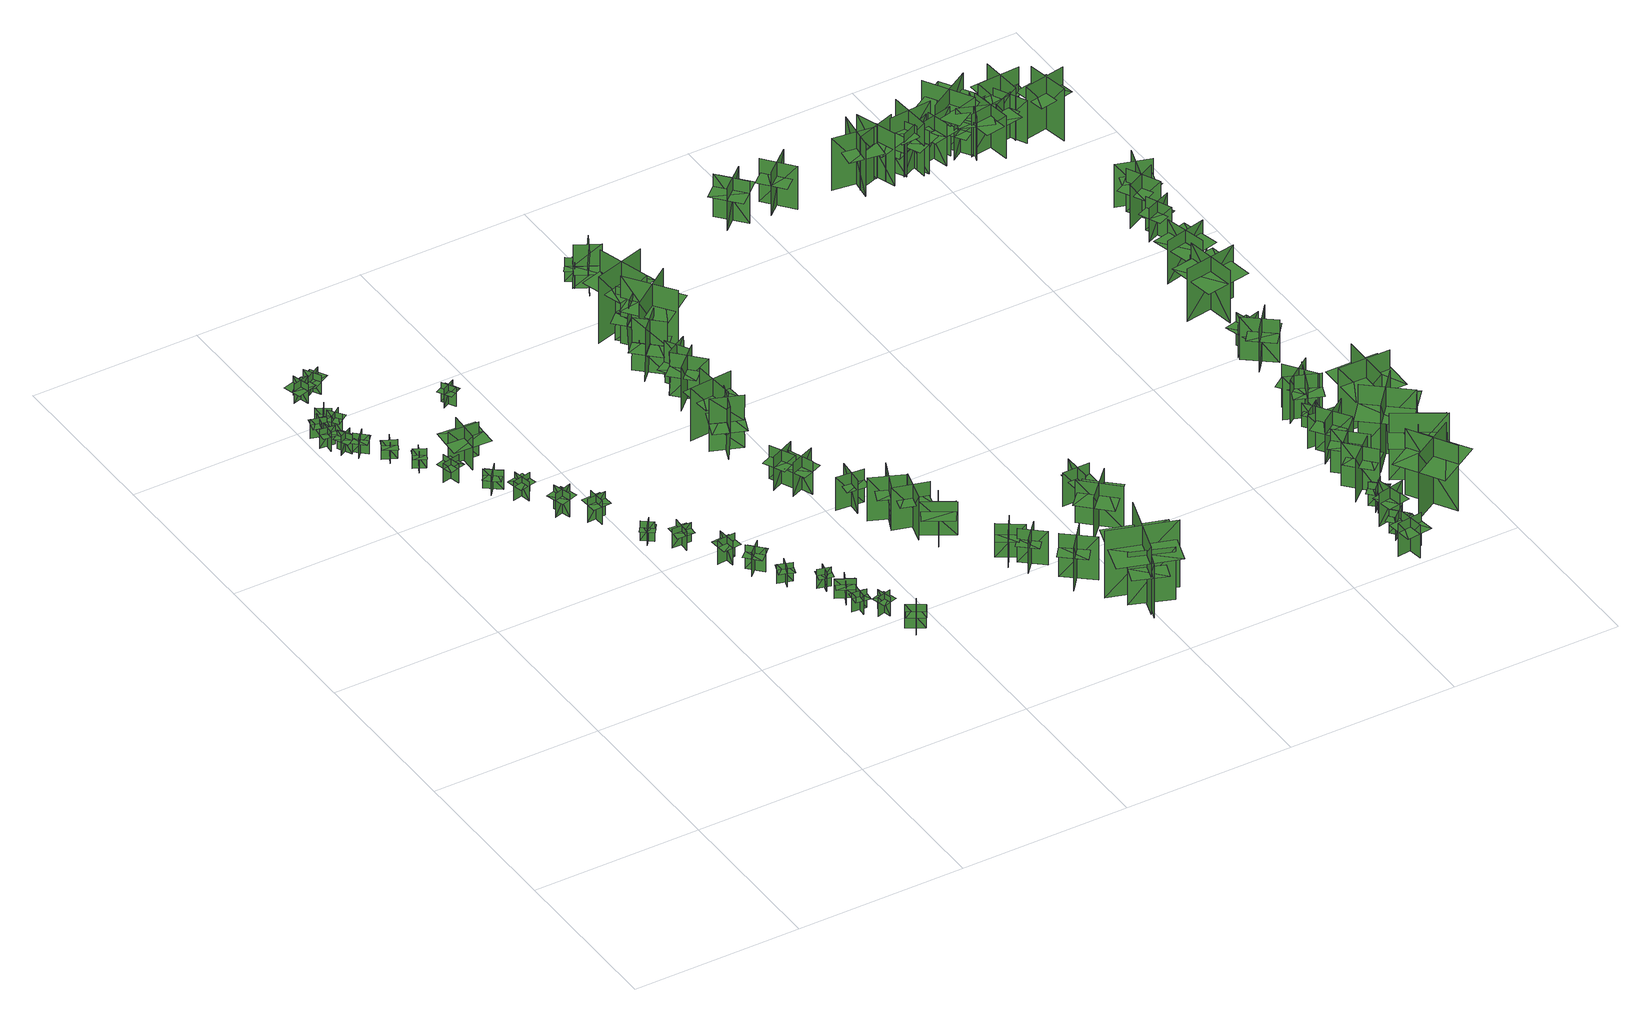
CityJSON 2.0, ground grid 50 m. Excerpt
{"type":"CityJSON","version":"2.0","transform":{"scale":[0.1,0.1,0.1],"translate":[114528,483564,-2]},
"CityObjects":{
"tree1":{"type":"SolitaryVegetationObject","geometry":[{"type":"MultiSurface","lod":"1","boundaries":[[[0,1,2]],[[0,2,3]],[[4,5,6]],[[4,6,7]],[[8,9,10]],[[8,10,11]],[[8,11,12]],[[8,12,13]]]}]},
"tree2":{"type":"SolitaryVegetationObject","geometry":[{"type":"MultiSurface","lod":"1","boundaries":[[[14,15,16]],[[14,16,17]],[[18,19,20]],[[18,20,21]],[[22,23,24]],[[22,24,25]],[[22,25,26]],[[22,26,27]]]}]},
"tree3":{"type":"SolitaryVegetationObject","geometry":[{"type":"MultiSurface","lod":"1","boundaries":[[[28,29,30]],[[28,30,31]],[[32,33,34]],[[32,34,35]],[[36,37,38]],[[36,38,39]],[[36,39,40]],[[36,40,41]]]}]},
"tree4":{"type":"SolitaryVegetationObject","geometry":[{"type":"MultiSurface","lod":"1","boundaries":[[[42,43,44]],[[42,44,45]],[[46,47,48]],[[46,48,49]],[[50,51,52]],[[50,52,53]],[[50,53,54]],[[50,54,55]]]}]},
"tree5":{"type":"SolitaryVegetationObject","geometry":[{"type":"MultiSurface","lod":"1","boundaries":[[[56,57,58]],[[56,58,59]],[[60,61,62]],[[60,62,63]],[[64,65,66]],[[64,66,67]],[[64,67,68]],[[64,68,69]]]}]},
"tree6":{"type":"SolitaryVegetationObject","geometry":[{"type":"MultiSurface","lod":"1","boundaries":[[[70,71,72]],[[70,72,73]],[[74,75,76]],[[74,76,77]],[[78,79,80]],[[78,80,81]],[[78,81,82]],[[78,82,83]]]}]},
"tree7":{"type":"SolitaryVegetationObject","geometry":[{"type":"MultiSurface","lod":"1","boundaries":[[[84,85,86]],[[84,86,87]],[[88,89,90]],[[88,90,91]],[[92,93,94]],[[92,94,95]],[[92,95,96]],[[92,96,97]]]}]},
"tree8":{"type":"SolitaryVegetationObject","geometry":[{"type":"MultiSurface","lod":"1","boundaries":[[[98,99,100]],[[98,100,101]],[[102,103,104]],[[102,104,105]],[[106,107,108]],[[106,108,109]],[[106,110,111]],[[106,111,107]]]}]},
"tree9":{"type":"SolitaryVegetationObject","geometry":[{"type":"MultiSurface","lod":"1","boundaries":[[[112,113,114]],[[112,114,115]],[[116,117,118]],[[116,118,119]],[[120,121,122]],[[120,122,123]],[[120,123,124]],[[120,124,125]]]}]},
"tree10":{"type":"SolitaryVegetationObject","geometry":[{"type":"MultiSurface","lod":"1","boundaries":[[[126,127,128]],[[126,128,129]],[[130,131,132]],[[130,132,133]],[[134,135,136]],[[134,136,137]],[[134,137,138]],[[134,138,139]]]}]},
"tree11":{"type":"SolitaryVegetationObject","geometry":[{"type":"MultiSurface","lod":"1","boundaries":[[[140,141,142]],[[140,142,143]],[[144,145,146]],[[144,146,147]],[[148,149,150]],[[148,150,151]],[[148,151,152]],[[148,152,153]]]}]},
"tree12":{"type":"SolitaryVegetationObject","geometry":[{"type":"MultiSurface","lod":"1","boundaries":[[[154,155,156]],[[154,156,157]],[[158,159,160]],[[158,160,161]],[[162,163,164]],[[162,164,165]],[[162,165,166]],[[162,166,167]]]}]},
"tree13":{"type":"SolitaryVegetationObject","geometry":[{"type":"MultiSurface","lod":"1","boundaries":[[[168,169,170]],[[168,170,171]],[[172,173,174]],[[172,174,175]],[[176,177,178]],[[176,178,179]],[[176,179,180]],[[176,180,181]]]}]},
"tree14":{"type":"SolitaryVegetationObject","geometry":[{"type":"MultiSurface","lod":"1","boundaries":[[[182,183,184]],[[182,184,185]],[[186,187,188]],[[186,188,189]],[[190,191,192]],[[190,192,193]],[[190,193,194]],[[190,194,195]]]}]},
"tree15":{"type":"SolitaryVegetationObject","geometry":[{"type":"MultiSurface","lod":"1","boundaries":[[[196,197,198]],[[196,198,199]],[[200,201,202]],[[200,202,203]],[[204,205,206]],[[204,206,207]],[[204,207,208]],[[204,208,209]]]}]},
"tree16":{"type":"SolitaryVegetationObject","geometry":[{"type":"MultiSurface","lod":"1","boundaries":[[[210,211,212]],[[210,212,213]],[[214,215,216]],[[214,216,217]],[[218,219,220]],[[218,220,221]],[[218,221,222]],[[218,222,223]]]}]},
"tree17":{"type":"SolitaryVegetationObject","geometry":[{"type":"MultiSurface","lod":"1","boundaries":[[[224,225,226]],[[224,226,227]],[[228,229,230]],[[228,230,231]],[[232,233,234]],[[232,234,235]],[[232,236,237]],[[232,237,233]]]}]},
"tree18":{"type":"SolitaryVegetationObject","geometry":[{"type":"MultiSurface","lod":"1","boundaries":[[[238,239,240]],[[238,240,241]],[[242,243,244]],[[242,244,245]],[[246,247,248]],[[246,248,249]],[[246,249,250]],[[246,250,251]]]}]},
"tree19":{"type":"SolitaryVegetationObject","geometry":[{"type":"MultiSurface","lod":"1","boundaries":[[[252,253,254]],[[252,254,255]],[[256,257,258]],[[256,258,259]],[[260,261,262]],[[260,262,263]],[[260,263,264]],[[260,264,265]]]}]},
"tree20":{"type":"SolitaryVegetationObject","geometry":[{"type":"MultiSurface","lod":"1","boundaries":[[[266,267,268]],[[266,268,269]],[[270,271,272]],[[270,272,273]],[[274,275,276]],[[274,276,277]],[[274,277,278]],[[274,278,279]]]}]},
"tree21":{"type":"SolitaryVegetationObject","geometry":[{"type":"MultiSurface","lod":"1","boundaries":[[[280,281,282]],[[280,282,283]],[[284,285,286]],[[284,286,287]],[[288,289,290]],[[288,290,291]],[[288,291,292]],[[288,292,293]]]}]},
"tree22":{"type":"SolitaryVegetationObject","geometry":[{"type":"MultiSurface","lod":"1","boundaries":[[[294,295,296]],[[294,296,297]],[[298,299,300]],[[298,300,301]],[[302,303,304]],[[302,304,305]],[[302,305,306]],[[302,306,307]]]}]},
"tree23":{"type":"SolitaryVegetationObject","geometry":[{"type":"MultiSurface","lod":"1","boundaries":[[[308,309,310]],[[308,310,311]],[[312,313,314]],[[312,314,315]],[[316,317,318]],[[316,318,319]],[[316,319,320]],[[316,320,321]]]}]},
"tree24":{"type":"SolitaryVegetationObject","geometry":[{"type":"MultiSurface","lod":"1","boundaries":[[[322,323,324]],[[322,324,325]],[[326,327,328]],[[326,328,329]],[[330,331,332]],[[330,332,333]],[[330,334,335]],[[330,335,331]]]}]},
"tree25":{"type":"SolitaryVegetationObject","geometry":[{"type":"MultiSurface","lod":"1","boundaries":[[[336,337,338]],[[336,338,339]],[[340,341,342]],[[340,342,343]],[[344,345,346]],[[344,346,347]],[[344,347,348]],[[344,348,349]]]}]},
"tree26":{"type":"SolitaryVegetationObject","geometry":[{"type":"MultiSurface","lod":"1","boundaries":[[[350,351,352]],[[350,352,353]],[[354,355,356]],[[354,356,357]],[[358,359,360]],[[358,360,361]],[[358,361,362]],[[358,362,363]]]}]},
"tree27":{"type":"SolitaryVegetationObject","geometry":[{"type":"MultiSurface","lod":"1","boundaries":[[[364,365,366]],[[364,366,367]],[[368,369,370]],[[368,370,371]],[[372,373,374]],[[372,374,375]],[[372,375,376]],[[372,376,377]]]}]},
"tree28":{"type":"SolitaryVegetationObject","geometry":[{"type":"MultiSurface","lod":"1","boundaries":[[[378,379,380]],[[378,380,381]],[[382,383,384]],[[382,384,385]],[[386,387,388]],[[386,388,389]],[[386,389,390]],[[386,390,391]]]}]},
"tree29":{"type":"SolitaryVegetationObject","geometry":[{"type":"MultiSurface","lod":"1","boundaries":[[[392,393,394]],[[392,394,395]],[[396,397,398]],[[396,398,399]],[[400,401,402]],[[400,402,403]],[[400,403,404]],[[400,404,405]]]}]},
"tree30":{"type":"SolitaryVegetationObject","geometry":[{"type":"MultiSurface","lod":"1","boundaries":[[[406,407,408]],[[406,408,409]],[[410,411,412]],[[410,412,413]],[[414,415,411]],[[414,411,410]],[[416,417,407]],[[416,407,406]],[[406,407,418]],[[406,418,419]],[[406,420,421]],[[406,421,407]]]}]},
"tree31":{"type":"SolitaryVegetationObject","geometry":[{"type":"MultiSurface","lod":"1","boundaries":[[[422,423,424]],[[422,424,425]],[[426,427,428]],[[426,428,429]],[[430,431,432]],[[430,432,433]],[[430,433,434]],[[430,434,435]]]}]},
"tree32":{"type":"SolitaryVegetationObject","geometry":[{"type":"MultiSurface","lod":"1","boundaries":[[[436,437,438]],[[436,438,439]],[[440,441,442]],[[440,442,443]],[[444,445,446]],[[444,446,447]],[[444,447,448]],[[444,448,449]]]}]},
"tree33":{"type":"SolitaryVegetationObject","geometry":[{"type":"MultiSurface","lod":"1","boundaries":[[[450,451,452]],[[450,452,453]],[[454,455,456]],[[454,456,457]],[[458,459,460]],[[458,460,461]],[[458,461,462]],[[458,462,463]]]}]},
"tree34":{"type":"SolitaryVegetationObject","geometry":[{"type":"MultiSurface","lod":"1","boundaries":[[[464,465,466]],[[464,466,467]],[[468,469,470]],[[468,470,471]],[[472,473,474]],[[472,474,475]],[[472,475,476]],[[472,476,477]]]}]},
"tree35":{"type":"SolitaryVegetationObject","geometry":[{"type":"MultiSurface","lod":"1","boundaries":[[[478,479,480]],[[478,480,481]],[[482,483,484]],[[482,484,485]],[[486,487,488]],[[486,488,489]],[[486,489,490]],[[486,490,491]]]}]},
"tree36":{"type":"SolitaryVegetationObject","geometry":[{"type":"MultiSurface","lod":"1","boundaries":[[[492,493,494]],[[492,494,495]],[[496,497,498]],[[496,498,499]],[[500,501,502]],[[500,502,503]],[[500,503,504]],[[500,504,505]]]}]},
"tree37":{"type":"SolitaryVegetationObject","geometry":[{"type":"MultiSurface","lod":"1","boundaries":[[[506,507,508]],[[506,508,509]],[[510,511,512]],[[510,512,513]],[[514,515,511]],[[514,511,510]],[[516,517,507]],[[516,507,506]],[[506,507,518]],[[506,518,519]],[[506,520,521]],[[506,521,507]]]}]},
"tree38":{"type":"SolitaryVegetationObject","geometry":[{"type":"MultiSurface","lod":"1","boundaries":[[[522,523,524]],[[522,524,525]],[[526,527,528]],[[526,528,529]],[[530,531,527]],[[530,527,526]],[[532,533,523]],[[532,523,522]],[[522,523,534]],[[522,534,535]],[[522,536,537]],[[522,537,523]]]}]},
"tree39":{"type":"SolitaryVegetationObject","geometry":[{"type":"MultiSurface","lod":"1","boundaries":[[[538,539,540]],[[538,540,541]],[[542,543,544]],[[542,544,545]],[[546,547,548]],[[546,548,549]],[[546,549,550]],[[546,550,551]]]}]},
"tree40":{"type":"SolitaryVegetationObject","geometry":[{"type":"MultiSurface","lod":"1","boundaries":[[[552,553,554]],[[552,554,555]],[[556,557,558]],[[556,558,559]],[[560,561,562]],[[560,562,563]],[[560,563,564]],[[560,564,565]]]}]},
"tree41":{"type":"SolitaryVegetationObject","geometry":[{"type":"MultiSurface","lod":"1","boundaries":[[[566,567,568]],[[566,568,569]],[[570,571,572]],[[570,572,573]],[[574,575,571]],[[574,571,570]],[[576,577,567]],[[576,567,566]],[[566,567,578]],[[566,578,579]],[[566,580,581]],[[566,581,567]]]}]},
"tree42":{"type":"SolitaryVegetationObject","geometry":[{"type":"MultiSurface","lod":"1","boundaries":[[[582,583,584]],[[582,584,585]],[[586,587,588]],[[586,588,589]],[[590,591,592]],[[590,592,593]],[[590,593,594]],[[590,594,595]]]}]},
"tree43":{"type":"SolitaryVegetationObject","geometry":[{"type":"MultiSurface","lod":"1","boundaries":[[[596,597,598]],[[596,598,599]],[[600,601,602]],[[600,602,603]],[[604,605,606]],[[604,606,607]],[[604,607,608]],[[604,608,609]]]}]},
"tree44":{"type":"SolitaryVegetationObject","geometry":[{"type":"MultiSurface","lod":"1","boundaries":[[[610,611,612]],[[610,612,613]],[[614,615,616]],[[614,616,617]],[[618,619,620]],[[618,620,621]],[[618,621,622]],[[618,622,623]]]}]},
"tree45":{"type":"SolitaryVegetationObject","geometry":[{"type":"MultiSurface","lod":"1","boundaries":[[[624,625,626]],[[624,626,627]],[[628,629,630]],[[628,630,631]],[[632,633,634]],[[632,634,635]],[[632,635,636]],[[632,636,637]]]}]},
"tree46":{"type":"SolitaryVegetationObject","geometry":[{"type":"MultiSurface","lod":"1","boundaries":[[[638,639,640]],[[638,640,641]],[[642,643,644]],[[642,644,645]],[[646,647,648]],[[646,648,649]],[[646,649,650]],[[646,650,651]]]}]},
"tree47":{"type":"SolitaryVegetationObject","geometry":[{"type":"MultiSurface","lod":"1","boundaries":[[[652,653,654]],[[652,654,655]],[[656,657,658]],[[656,658,659]],[[660,661,662]],[[660,662,663]],[[660,661,664]],[[660,664,665]]]}]},
"tree48":{"type":"SolitaryVegetationObject","geometry":[{"type":"MultiSurface","lod":"1","boundaries":[[[666,667,668]],[[666,668,669]],[[670,671,672]],[[670,672,673]],[[674,675,671]],[[674,671,670]],[[676,677,667]],[[676,667,666]],[[666,667,678]],[[666,678,679]],[[666,680,681]],[[666,681,667]]]}]},
"tree49":{"type":"SolitaryVegetationObject","geometry":[{"type":"MultiSurface","lod":"1","boundaries":[[[682,683,684]],[[682,684,685]],[[686,687,688]],[[686,688,689]],[[690,691,692]],[[690,692,693]],[[690,693,694]],[[690,694,695]]]}]},
"tree50":{"type":"SolitaryVegetationObject","geometry":[{"type":"MultiSurface","lod":"1","boundaries":[[[696,697,698]],[[696,698,699]],[[700,701,702]],[[700,702,703]],[[704,705,706]],[[704,706,707]],[[704,707,708]],[[704,708,709]]]}]},
"tree51":{"type":"SolitaryVegetationObject","geometry":[{"type":"MultiSurface","lod":"1","boundaries":[[[710,711,712]],[[710,712,713]],[[714,715,716]],[[714,716,717]],[[718,719,720]],[[718,720,721]],[[718,721,722]],[[718,722,723]]]}]},
"tree52":{"type":"SolitaryVegetationObject","geometry":[{"type":"MultiSurface","lod":"1","boundaries":[[[724,725,726]],[[724,726,727]],[[728,729,730]],[[728,730,731]],[[732,733,734]],[[732,734,735]],[[732,735,736]],[[732,736,737]]]}]},
"tree53":{"type":"SolitaryVegetationObject","geometry":[{"type":"MultiSurface","lod":"1","boundaries":[[[738,739,740]],[[738,740,741]],[[742,743,744]],[[742,744,745]],[[746,747,748]],[[746,748,749]],[[746,749,750]],[[746,750,751]]]}]},
"tree54":{"type":"SolitaryVegetationObject","geometry":[{"type":"MultiSurface","lod":"1","boundaries":[[[752,753,754]],[[752,754,755]],[[756,757,758]],[[756,758,759]],[[760,761,762]],[[760,762,763]],[[760,763,764]],[[760,764,765]]]}]},
"tree55":{"type":"SolitaryVegetationObject","geometry":[{"type":"MultiSurface","lod":"1","boundaries":[[[766,767,768]],[[766,768,769]],[[770,771,772]],[[770,772,773]],[[774,775,776]],[[774,776,777]],[[774,777,778]],[[774,778,779]]]}]},
"tree56":{"type":"SolitaryVegetationObject","geometry":[{"type":"MultiSurface","lod":"1","boundaries":[[[780,781,782]],[[780,782,783]],[[784,785,786]],[[784,786,787]],[[788,789,790]],[[788,790,791]],[[788,791,792]],[[788,792,793]]]}]},
"tree57":{"type":"SolitaryVegetationObject","geometry":[{"type":"MultiSurface","lod":"1","boundaries":[[[794,795,796]],[[794,796,797]],[[798,799,800]],[[798,800,801]],[[802,803,804]],[[802,804,805]],[[802,805,806]],[[802,806,807]]]}]},
"tree58":{"type":"SolitaryVegetationObject","geometry":[{"type":"MultiSurface","lod":"1","boundaries":[[[808,809,810]],[[808,810,811]],[[812,813,814]],[[812,814,815]],[[816,817,818]],[[816,818,819]],[[816,820,821]],[[816,821,817]]]}]},
"tree59":{"type":"SolitaryVegetationObject","geometry":[{"type":"MultiSurface","lod":"1","boundaries":[[[822,823,824]],[[822,824,825]],[[826,827,828]],[[826,828,829]],[[830,831,832]],[[830,832,833]],[[830,833,834]],[[830,834,835]]]}]},
"tree60":{"type":"SolitaryVegetationObject","geometry":[{"type":"MultiSurface","lod":"1","boundaries":[[[836,837,838]],[[836,838,839]],[[840,841,842]],[[840,842,843]],[[844,845,846]],[[844,846,847]],[[844,847,848]],[[844,848,849]]]}]},
"tree61":{"type":"SolitaryVegetationObject","geometry":[{"type":"MultiSurface","lod":"1","boundaries":[[[850,851,852]],[[850,852,853]],[[854,855,856]],[[854,856,857]],[[858,859,860]],[[858,860,861]],[[858,861,862]],[[858,862,863]]]}]},
"tree62":{"type":"SolitaryVegetationObject","geometry":[{"type":"MultiSurface","lod":"1","boundaries":[[[864,865,866]],[[864,866,867]],[[868,869,870]],[[868,870,871]],[[872,873,874]],[[872,874,875]],[[872,875,876]],[[872,876,877]]]}]},
"tree63":{"type":"SolitaryVegetationObject","geometry":[{"type":"MultiSurface","lod":"1","boundaries":[[[878,879,880]],[[878,880,881]],[[882,883,884]],[[882,884,885]],[[886,887,888]],[[886,888,889]],[[886,889,890]],[[886,890,891]]]}]},
"tree64":{"type":"SolitaryVegetationObject","geometry":[{"type":"MultiSurface","lod":"1","boundaries":[[[892,893,894]],[[892,894,895]],[[896,897,898]],[[896,898,899]],[[900,901,902]],[[900,902,903]],[[900,903,904]],[[900,904,905]]]}]},
"tree65":{"type":"SolitaryVegetationObject","geometry":[{"type":"MultiSurface","lod":"1","boundaries":[[[906,907,908]],[[906,908,909]],[[910,911,912]],[[910,912,913]],[[914,915,916]],[[914,916,917]],[[914,917,918]],[[914,918,919]]]}]},
"tree66":{"type":"SolitaryVegetationObject","geometry":[{"type":"MultiSurface","lod":"1","boundaries":[[[920,921,922]],[[920,922,923]],[[924,925,926]],[[924,926,927]],[[928,929,930]],[[928,930,931]],[[928,931,932]],[[928,932,933]]]}]},
"tree67":{"type":"SolitaryVegetationObject","geometry":[{"type":"MultiSurface","lod":"1","boundaries":[[[934,935,936]],[[934,936,937]],[[938,939,940]],[[938,940,941]],[[942,943,944]],[[942,944,945]],[[942,945,946]],[[942,946,947]]]}]},
"tree68":{"type":"SolitaryVegetationObject","geometry":[{"type":"MultiSurface","lod":"1","boundaries":[[[948,949,950]],[[948,950,951]],[[952,953,954]],[[952,954,955]],[[956,957,958]],[[956,958,959]],[[956,959,960]],[[956,960,961]]]}]},
"tree69":{"type":"SolitaryVegetationObject","geometry":[{"type":"MultiSurface","lod":"1","boundaries":[[[962,963,964]],[[962,964,965]],[[966,967,968]],[[966,968,969]],[[970,971,972]],[[970,972,973]],[[970,973,974]],[[970,974,975]]]}]},
"tree70":{"type":"SolitaryVegetationObject","geometry":[{"type":"MultiSurface","lod":"1","boundaries":[[[976,977,978]],[[976,978,979]],[[980,981,982]],[[980,982,983]],[[984,985,986]],[[984,986,987]],[[984,987,988]],[[984,988,989]]]}]},
"tree71":{"type":"SolitaryVegetationObject","geometry":[{"type":"MultiSurface","lod":"1","boundaries":[[[990,991,992]],[[990,992,993]],[[994,995,996]],[[994,996,997]],[[998,999,1000]],[[998,1000,1001]],[[998,1001,1002]],[[998,1002,1003]]]}]},
"tree72":{"type":"SolitaryVegetationObject","geometry":[{"type":"MultiSurface","lod":"1","boundaries":[[[1004,1005,1006]],[[1004,1006,1007]],[[1008,1009,1010]],[[1008,1010,1011]],[[1012,1013,1014]],[[1012,1014,1015]],[[1012,1015,1016]],[[1012,1016,1017]]]}]},
"tree73":{"type":"SolitaryVegetationObject","geometry":[{"type":"MultiSurface","lod":"1","boundaries":[[[1018,1019,1020]],[[1018,1020,1021]],[[1022,1023,1024]],[[1022,1024,1025]],[[1026,1027,1028]],[[1026,1028,1029]],[[1026,1029,1030]],[[1026,1030,1031]]]}]},
"tree74":{"type":"SolitaryVegetationObject","geometry":[{"type":"MultiSurface","lod":"1","boundaries":[[[1032,1033,1034]],[[1032,1034,1035]],[[1036,1037,1038]],[[1036,1038,1039]],[[1040,1041,1042]],[[1040,1042,1043]],[[1040,1043,1044]],[[1040,1044,1045]]]}]},
"tree75":{"type":"SolitaryVegetationObject","geometry":[{"type":"MultiSurface","lod":"1","boundaries":[[[1046,1047,1048]],[[1046,1048,1049]],[[1050,1051,1052]],[[1050,1052,1053]],[[1054,1055,1056]],[[1054,1056,1057]],[[1054,1057,1058]],[[1054,1058,1059]]]}]},
"tree76":{"type":"SolitaryVegetationObject","geometry":[{"type":"MultiSurface","lod":"1","boundaries":[[[1060,1061,1062]],[[1060,1062,1063]],[[1064,1065,1066]],[[1064,1066,1067]],[[1068,1069,1070]],[[1068,1070,1071]],[[1068,1071,1072]],[[1068,1072,1073]]]}]},
"tree77":{"type":"SolitaryVegetationObject","geometry":[{"type":"MultiSurface","lod":"1","boundaries":[[[1074,1075,1076]],[[1074,1076,1077]],[[1078,1079,1080]],[[1078,1080,1081]],[[1082,1083,1084]],[[1082,1084,1085]],[[1082,1085,1086]],[[1082,1086,1087]]]}]},
"tree78":{"type":"SolitaryVegetationObject","geometry":[{"type":"MultiSurface","lod":"1","boundaries":[[[1088,1089,1090]],[[1088,1090,1091]],[[1092,1093,1094]],[[1092,1094,1095]],[[1096,1097,1098]],[[1096,1098,1099]],[[1096,1099,1100]],[[1096,1100,1101]]]}]},
"tree79":{"type":"SolitaryVegetationObject","geometry":[{"type":"MultiSurface","lod":"1","boundaries":[[[1102,1103,1104]],[[1102,1104,1105]],[[1106,1107,1108]],[[1106,1108,1109]],[[1110,1111,1112]],[[1110,1112,1113]],[[1110,1113,1114]],[[1110,1114,1115]]]}]},
"tree80":{"type":"SolitaryVegetationObject","geometry":[{"type":"MultiSurface","lod":"1","boundaries":[[[1116,1117,1118]],[[1116,1118,1119]],[[1120,1121,1122]],[[1120,1122,1123]],[[1124,1125,1126]],[[1124,1126,1127]],[[1124,1127,1128]],[[1124,1128,1129]]]}]},
"tree81":{"type":"SolitaryVegetationObject","geometry":[{"type":"MultiSurface","lod":"1","boundaries":[[[1130,1131,1132]],[[1130,1132,1133]],[[1134,1135,1136]],[[1134,1136,1137]],[[1138,1139,1140]],[[1138,1140,1141]],[[1138,1141,1142]],[[1138,1142,1143]]]}]},
"tree82":{"type":"SolitaryVegetationObject","geometry":[{"type":"MultiSurface","lod":"1","boundaries":[[[1144,1145,1146]],[[1144,1146,1147]],[[1148,1149,1150]],[[1148,1150,1151]],[[1152,1153,1154]],[[1152,1154,1155]],[[1152,1155,1156]],[[1152,1156,1157]]]}]},
"tree83":{"type":"SolitaryVegetationObject","geometry":[{"type":"MultiSurface","lod":"1","boundaries":[[[1158,1159,1160]],[[1158,1160,1161]],[[1162,1163,1164]],[[1162,1164,1165]],[[1166,1167,1168]],[[1166,1168,1169]],[[1166,1170,1171]],[[1166,1171,1167]]]}]},
"tree84":{"type":"SolitaryVegetationObject","geometry":[{"type":"MultiSurface","lod":"1","boundaries":[[[1172,1173,1174]],[[1172,1174,1175]],[[1176,1177,1178]],[[1176,1178,1179]],[[1180,1181,1182]],[[1180,1182,1183]],[[1180,1183,1184]],[[1180,1184,1185]]]}]},
"tree85":{"type":"SolitaryVegetationObject","geometry":[{"type":"MultiSurface","lod":"1","boundaries":[[[1186,1187,1188]],[[1186,1188,1189]],[[1190,1191,1192]],[[1190,1192,1193]],[[1194,1195,1196]],[[1194,1196,1197]],[[1194,1197,1198]],[[1194,1198,1199]]]}]},
"tree86":{"type":"SolitaryVegetationObject","geometry":[{"type":"MultiSurface","lod":"1","boundaries":[[[1200,1201,1202]],[[1200,1202,1203]],[[1204,1205,1206]],[[1204,1206,1207]],[[1208,1209,1210]],[[1208,1210,1211]],[[1208,1211,1212]],[[1208,1212,1213]]]}]},
"tree87":{"type":"SolitaryVegetationObject","geometry":[{"type":"MultiSurface","lod":"1","boundaries":[[[1214,1215,1216]],[[1214,1216,1217]],[[1218,1219,1220]],[[1218,1220,1221]],[[1222,1223,1224]],[[1222,1224,1225]],[[1222,1225,1226]],[[1222,1226,1227]]]}]},
"tree88":{"type":"SolitaryVegetationObject","geometry":[{"type":"MultiSurface","lod":"1","boundaries":[[[1228,1229,1230]],[[1228,1230,1231]],[[1232,1233,1234]],[[1232,1234,1235]],[[1236,1237,1238]],[[1236,1238,1239]],[[1236,1239,1240]],[[1236,1240,1241]]]}]},
"tree89":{"type":"SolitaryVegetationObject","geometry":[{"type":"MultiSurface","lod":"1","boundaries":[[[1242,1243,1244]],[[1242,1244,1245]],[[1246,1247,1248]],[[1246,1248,1249]],[[1250,1251,1252]],[[1250,1252,1253]],[[1250,1253,1254]],[[1250,1254,1255]]]}]},
"tree90":{"type":"SolitaryVegetationObject","geometry":[{"type":"MultiSurface","lod":"1","boundaries":[[[1256,1257,1258]],[[1256,1258,1259]],[[1260,1261,1262]],[[1260,1262,1263]],[[1264,1265,1266]],[[1264,1266,1267]],[[1264,1267,1268]],[[1264,1268,1269]]]}]},
"tree91":{"type":"SolitaryVegetationObject","geometry":[{"type":"MultiSurface","lod":"1","boundaries":[[[1270,1271,1272]],[[1270,1272,1273]],[[1274,1275,1276]],[[1274,1276,1277]],[[1278,1279,1280]],[[1278,1280,1281]],[[1278,1281,1282]],[[1278,1282,1283]]]}]},
"tree92":{"type":"SolitaryVegetationObject","geometry":[{"type":"MultiSurface","lod":"1","boundaries":[[[1284,1285,1286]],[[1284,1286,1287]],[[1288,1289,1290]],[[1288,1290,1291]],[[1292,1293,1294]],[[1292,1294,1295]],[[1292,1295,1296]],[[1292,1296,1297]]]}]},
"tree93":{"type":"SolitaryVegetationObject","geometry":[{"type":"MultiSurface","lod":"1","boundaries":[[[1298,1299,1300]],[[1298,1300,1301]],[[1302,1303,1304]],[[1302,1304,1305]],[[1306,1307,1308]],[[1306,1308,1309]],[[1306,1309,1310]],[[1306,1310,1311]]]}]}
},
"vertices":[
[32,1918,24],[27,1874,24],[27,1874,85],[32,1918,85],[9,1900,24],[53,1895,24],[53,1895,85],[9,1900,85],[9,1900,68],[7,1878,68],[51,1873,68],[53,1895,68],[55,1917,68],[11,1922,68],
[53,1938,23],[10,1950,23],[10,1950,85],[53,1938,85],[39,1964,23],[27,1921,23],[27,1921,85],[39,1964,85],[39,1964,68],[17,1970,68],[5,1927,68],[27,1921,68],[48,1915,68],[60,1958,68],
[41,1846,23],[80,1866,23],[80,1866,84],[41,1846,84],[69,1837,23],[48,1876,23],[48,1876,84],[69,1837,84],[69,1837,67],[89,1847,67],[68,1886,67],[48,1876,67],[29,1865,67],[50,1826,67],
[104,1846,22],[74,1813,22],[74,1813,84],[104,1846,84],[75,1845,22],[107,1815,22],[107,1815,84],[75,1845,84],[75,1845,66],[60,1829,66],[92,1799,66],[107,1815,66],[122,1831,66],[90,1861,66],
[54,1956,23],[78,1994,23],[78,1994,85],[54,1956,85],[83,1962,23],[46,1986,23],[46,1986,85],[83,1962,85],[83,1962,67],[95,1981,67],[58,2005,67],[46,1986,67],[34,1967,67],[71,1944,67],
[94,1927,23],[68,1963,23],[68,1963,85],[94,1927,85],[99,1956,23],[63,1930,23],[63,1930,85],[99,1956,85],[99,1956,68],[86,1974,68],[50,1948,68],[63,1930,68],[75,1912,68],[112,1938,68],
[133,1751,21],[153,1790,21],[153,1790,83],[133,1751,83],[161,1760,21],[122,1780,21],[122,1780,83],[161,1760,83],[161,1760,66],[171,1780,66],[132,1800,66],[122,1780,66],[112,1760,66],[151,1740,66],
[176,1678,21],[194,1711,21],[194,1711,84],[176,1678,84],[204,1686,21],[171,1704,21],[171,1704,84],[204,1686,84],[204,1686,64],[171,1704,64],[161,1686,64],[194,1668,64],[214,1705,64],[180,1723,64],
[86,2085,21],[86,2085,83],[72,2136,83],[72,2136,21],[55,2103,21],[55,2103,83],[105,2117,83],[105,2117,21],[47,2101,62],[54,2075,62],[116,2092,62],[109,2118,62],[102,2144,62],[40,2127,62],
[261,1620,23],[206,1607,23],[206,1607,85],[261,1620,85],[226,1641,23],[240,1585,23],[240,1585,85],[226,1641,85],[227,1639,68],[202,1633,68],[215,1582,68],[239,1588,68],[264,1594,68],[251,1645,68],
[325,1499,23],[281,1534,23],[281,1534,85],[325,1499,85],[320,1539,23],[284,1495,23],[284,1495,85],[320,1539,85],[319,1537,67],[299,1553,67],[266,1512,67],[286,1496,67],[305,1481,67],[338,1522,67],
[138,2103,17],[138,2103,79],[112,2150,79],[112,2150,17],[104,2114,17],[104,2114,79],[149,2139,79],[149,2139,17],[97,2110,59],[110,2087,59],[166,2118,59],[153,2141,59],[140,2165,59],[84,2133,59],
[356,1423,23],[345,1479,23],[345,1479,85],[356,1423,85],[378,1458,23],[322,1446,23],[322,1446,85],[378,1458,85],[376,1457,68],[371,1482,68],[319,1471,68],[324,1447,68],[330,1422,68],[381,1433,68],
[377,1326,23],[430,1343,23],[430,1343,100],[377,1326,100],[409,1309,23],[393,1362,23],[393,1362,100],[409,1309,100],[409,1309,79],[436,1317,79],[419,1370,79],[393,1362,79],[366,1354,79],[383,1301,79],
[306,1708,22],[306,1708,131],[301,1615,131],[301,1615,22],[347,1660,22],[347,1660,131],[257,1665,131],[257,1665,22],[361,1660,95],[364,1706,95],[252,1713,95],[249,1666,95],[247,1619,95],[359,1613,95],
[463,1293,22],[465,1238,22],[465,1238,99],[463,1293,99],[438,1266,22],[493,1269,22],[493,1269,99],[438,1266,99],[438,1266,78],[439,1239,78],[494,1241,78],[493,1269,78],[492,1296,78],[437,1294,78],
[512,1126,24],[542,1103,24],[542,1103,88],[512,1126,88],[516,1097,24],[539,1127,24],[539,1127,88],[516,1097,88],[516,1097,67],[539,1127,67],[522,1140,67],[499,1110,67],[532,1084,67],[555,1115,67],
[594,1080,27],[591,1023,27],[591,1023,89],[594,1080,89],[564,1052,27],[621,1049,27],[621,1049,89],[564,1052,89],[567,1052,72],[565,1027,72],[618,1024,72],[619,1049,72],[620,1074,72],[568,1077,72],
[662,910,24],[658,965,24],[658,965,101],[662,910,101],[686,938,24],[631,933,24],[631,933,101],[686,938,101],[686,938,80],[684,965,80],[629,961,80],[631,933,80],[633,906,80],[688,910,80],
[720,882,22],[679,844,22],[679,844,99],[720,882,99],[683,883,22],[721,843,22],[721,843,99],[683,883,99],[683,883,78],[663,864,78],[700,824,78],[721,843,78],[741,862,78],[703,902,78],
[386,1911,21],[407,1872,21],[407,1872,83],[386,1911,83],[377,1882,21],[416,1904,21],[416,1904,83],[377,1882,83],[377,1882,65],[388,1863,65],[427,1884,65],[416,1904,65],[406,1923,65],[367,1902,65],
[758,766,27],[716,780,27],[716,780,88],[758,766,88],[745,792,27],[731,751,27],[731,751,88],[745,792,88],[745,792,71],[724,800,71],[710,758,71],[731,751,71],[752,743,71],[766,785,71],
[863,570,25],[820,575,25],[820,575,86],[863,570,86],[845,593,25],[840,549,25],[840,549,86],[845,593,86],[845,593,69],[823,596,69],[818,552,69],[840,549,69],[862,547,69],[867,591,69],
[795,708,25],[832,698,25],[832,698,88],[795,708,88],[810,683,25],[819,720,25],[819,720,88],[810,683,88],[810,683,68],[819,720,68],[799,725,68],[790,688,68],[830,678,68],[840,714,68],
[824,608,25],[849,660,25],[849,660,87],[824,608,87],[863,622,25],[811,647,25],[811,647,87],[863,622,87],[860,623,70],[872,645,70],[824,669,70],[813,646,70],[802,624,70],[849,600,70],
[897,508,25],[885,551,25],[885,551,87],[897,508,87],[911,534,25],[869,522,25],[869,522,87],[911,534,87],[911,534,70],[905,555,70],[863,543,70],[869,522,70],[875,501,70],[917,513,70],
[949,415,24],[902,444,24],[902,444,101],[949,415,101],[941,451,24],[912,404,24],[912,404,101],[941,451,101],[941,451,79],[917,466,79],[888,418,79],[912,404,79],[935,389,79],[964,437,79],
[943,1188,16],[979,1114,16],[979,1114,124],[943,1188,124],[927,1138,16],[927,1138,124],[1000,1174,124],[1000,1174,16],[927,1138,90],[942,1108,90],[1000,1136,90],[985,1167,90],[970,1197,90],[912,1169,90],
[956,1090,16],[1031,1121,16],[1031,1121,124],[956,1090,124],[1004,1070,16],[1004,1070,124],[974,1146,124],[974,1146,16],[1004,1070,90],[1035,1083,90],[1011,1143,90],[980,1130,90],[948,1118,90],[972,1057,90],
[935,1401,99],[901,1314,99],[946,1296,100],[980,1383,100],[962,1342,99],[875,1376,99],[873,1371,185],[960,1337,185],[960,1337,14],[873,1371,14],[932,1402,14],[897,1315,14],[901,1314,185],[935,1401,185],[891,1418,100],[857,1331,100],
[984,1445,14],[856,1435,14],[856,1435,185],[984,1445,185],[921,1498,14],[921,1498,185],[931,1371,185],[931,1371,14],[921,1498,131],[868,1494,131],[876,1392,131],[929,1396,131],[982,1400,131],[975,1502,131],
[1061,940,15],[1068,1021,15],[1068,1021,123],[1061,940,123],[1101,973,15],[1101,973,123],[1019,981,123],[1019,981,15],[1101,973,89],[1104,1007,89],[1039,1013,89],[1036,979,89],[1033,946,89],[1097,940,89],
[1099,835,14],[1141,931,14],[1141,931,154],[1099,835,154],[1162,860,14],[1162,860,154],[1066,901,154],[1066,901,14],[1162,860,110],[1179,900,110],[1102,933,110],[1085,893,110],[1068,853,110],[1144,820,110],
[1200,804,14],[1099,833,14],[1099,833,153],[1200,804,153],[1167,862,14],[1167,862,153],[1138,762,153],[1138,762,14],[1167,862,109],[1125,874,109],[1102,794,109],[1144,782,109],[1186,770,109],[1209,850,109],
[1167,708,14],[1218,794,14],[1218,794,122],[1167,708,122],[1236,726,14],[1150,777,14],[1150,777,122],[1236,726,122],[1233,728,92],[1255,766,92],[1175,813,92],[1153,775,92],[1131,737,92],[1210,691,92],
[977,1628,15],[901,1556,15],[901,1556,155],[977,1628,155],[910,1629,15],[910,1629,155],[982,1553,155],[982,1553,15],[910,1629,111],[878,1599,111],[936,1539,111],[968,1569,111],[999,1599,111],[942,1659,111],
[964,1614,86],[925,1680,86],[891,1660,86],[929,1594,86],[912,1627,86],[978,1665,86],[976,1669,156],[910,1631,156],[910,1631,16],[976,1669,16],[966,1616,16],[928,1682,16],[925,1680,156],[964,1614,156],[997,1633,86],[959,1699,86],
[952,1777,103],[887,1710,103],[922,1676,103],[987,1744,103],[954,1713,103],[887,1777,103],[883,1773,188],[951,1708,188],[951,1708,17],[883,1773,17],[949,1780,17],[884,1712,17],[887,1710,188],[952,1777,188],[917,1810,103],[853,1742,103],
[1317,602,18],[1272,534,18],[1272,534,126],[1317,602,126],[1266,591,18],[1266,591,126],[1334,546,126],[1334,546,18],[1266,591,92],[1248,563,92],[1302,527,92],[1321,555,92],[1339,583,92],[1285,619,92],
[1358,548,16],[1305,487,16],[1305,487,125],[1358,548,125],[1306,544,16],[1306,544,125],[1368,491,125],[1368,491,16],[1306,544,91],[1284,519,91],[1333,476,91],[1355,502,91],[1378,528,91],[1328,570,91],
[916,1908,103],[979,1839,103],[1015,1871,103],[952,1941,103],[981,1906,103],[912,1843,103],[915,1839,188],[985,1902,188],[985,1902,17],[915,1839,17],[913,1905,17],[976,1836,17],[979,1839,188],[916,1908,188],[881,1876,103],[944,1807,103],
[1433,442,15],[1366,361,15],[1366,361,155],[1433,442,155],[1366,435,15],[1366,435,155],[1447,369,155],[1447,369,15],[1366,435,111],[1338,401,111],[1403,348,111],[1431,382,111],[1458,416,111],[1394,469,111],
[1015,1757,16],[919,1889,16],[919,1889,233],[1015,1757,233],[1031,1860,16],[1031,1860,233],[899,1764,233],[899,1764,16],[1031,1860,164],[991,1915,164],[886,1839,164],[925,1784,164],[965,1728,164],[1071,1805,164],
[1024,1961,17],[868,1915,17],[868,1915,234],[1024,1961,234],[932,2011,17],[932,2011,234],[978,1854,234],[978,1854,17],[932,2011,165],[867,1991,165],[904,1867,165],[969,1886,165],[1034,1905,165],[997,2030,165],
[1532,276,11],[1487,157,11],[1487,157,182],[1532,276,182],[1458,242,11],[1458,242,182],[1577,197,182],[1577,197,11],[1458,242,128],[1439,192,128],[1534,156,128],[1553,206,128],[1572,256,128],[1477,292,128],
[1549,367,10],[1489,176,10],[1489,176,228],[1549,367,228],[1423,299,10],[1614,239,10],[1614,239,228],[1423,299,228],[1431,297,167],[1405,213,167],[1580,158,167],[1607,242,167],[1633,325,167],[1457,380,167],
[932,2189,17],[980,2155,17],[980,2155,96],[932,2189,96],[939,2149,17],[973,2197,17],[973,2197,96],[939,2149,96],[931,2187,69],[979,2153,69],[996,2177,69],[948,2211,69],[965,2134,69],[917,2168,69],
[937,2154,87],[1004,2118,87],[1023,2152,87],[956,2189,87],[987,2170,87],[951,2103,87],[955,2101,157],[991,2168,157],[991,2168,17],[955,2101,17],[935,2152,17],[1002,2115,17],[1004,2118,157],[937,2154,157],[918,2120,87],[985,2084,87],
[1617,523,14],[1524,612,14],[1524,612,153],[1617,523,153],[1614,615,14],[1525,522,14],[1525,522,153],[1614,615,153],[1610,611,114],[1569,650,114],[1488,565,114],[1528,526,114],[1569,487,114],[1651,572,114],
[1576,647,18],[1574,729,18],[1574,729,127],[1576,647,127],[1612,685,18],[1612,685,127],[1530,684,127],[1530,684,18],[1612,685,92],[1611,719,92],[1546,718,92],[1546,684,92],[1547,650,92],[1612,651,92],
[1410,2160,14],[1485,2224,14],[1485,2224,152],[1410,2160,152],[1476,2154,14],[1411,2230,14],[1411,2230,152],[1476,2154,152],[1476,2154,113],[1513,2187,113],[1449,2262,113],[1411,2230,113],[1373,2197,113],[1438,2122,113],
[2240,59,14],[2164,49,14],[2164,49,122],[2240,59,122],[2200,91,14],[2210,14,14],[2210,14,122],[2200,91,122],[2200,91,92],[2161,86,92],[2171,9,92],[2210,14,92],[2248,19,92],[2238,96,92],
[1546,2222,14],[1613,2141,14],[1613,2141,154],[1546,2222,154],[1541,2155,14],[1541,2155,154],[1621,2222,154],[1621,2222,14],[1541,2155,110],[1569,2121,110],[1633,2175,110],[1605,2208,110],[1577,2242,110],[1513,2188,110],
[2198,148,14],[2234,106,14],[2234,106,91],[2198,148,91],[2195,112,14],[2237,147,14],[2237,147,91],[2195,112,91],[2195,112,69],[2213,90,69],[2255,126,69],[2237,147,69],[2219,168,69],[2177,133,69],
[2189,183,16],[2269,199,16],[2269,199,124],[2189,183,124],[2233,154,16],[2233,154,124],[2216,234,124],[2216,234,16],[2233,154,90],[2266,161,90],[2253,225,90],[2219,218,90],[2186,211,90],[2199,148,90],
[2213,277,14],[2253,240,14],[2253,240,91],[2213,277,91],[2214,241,14],[2252,281,14],[2252,281,91],[2214,241,91],[2214,241,70],[2234,222,70],[2272,262,70],[2252,281,70],[2232,300,70],[2194,260,70],
[2269,311,13],[2199,389,13],[2199,389,153],[2269,311,153],[2272,378,13],[2272,378,153],[2194,308,153],[2194,308,13],[2272,378,109],[2244,410,109],[2181,355,109],[2210,322,109],[2239,290,109],[2301,345,109],
[2282,379,12],[2206,454,12],[2206,454,153],[2282,379,153],[2281,463,12],[2206,388,12],[2206,388,153],[2281,463,153],[2275,386,116],[2206,454,116],[2177,424,116],[2246,356,116],[2305,416,116],[2236,484,116],
[2223,555,14],[2282,469,14],[2282,469,154],[2223,555,154],[2211,489,14],[2211,489,154],[2297,549,154],[2297,549,14],[2211,489,110],[2236,453,110],[2305,501,110],[2280,537,110],[2255,573,110],[2186,525,110],
[2250,530,14],[2255,611,14],[2255,611,122],[2250,530,122],[2289,564,14],[2289,564,122],[2207,569,122],[2207,569,14],[2289,564,88],[2291,598,88],[2226,602,88],[2224,568,88],[2222,534,88],[2287,530,88],
[2402,139,10],[2322,272,10],[2322,272,225],[2402,139,225],[2427,239,10],[2295,159,10],[2295,159,225],[2427,239,225],[2427,239,165],[2387,305,165],[2255,226,165],[2295,159,165],[2335,93,165],[2467,173,165],
[1793,2096,15],[1810,2223,15],[1810,2223,185],[1793,2096,185],[1858,2146,15],[1858,2146,185],[1731,2163,185],[1731,2163,15],[1858,2146,132],[1865,2199,132],[1764,2212,132],[1757,2159,132],[1750,2106,132],[1851,2093,132],
[2278,613,13],[2243,659,13],[2243,659,90],[2278,613,90],[2283,650,13],[2283,650,90],[2237,615,90],[2237,615,13],[2283,650,66],[2268,670,66],[2231,641,66],[2246,622,66],[2261,603,66],[2298,631,66],
[2253,645,12],[2293,741,12],[2293,741,152],[2253,645,152],[2314,671,12],[2314,671,152],[2218,711,152],[2218,711,12],[2314,671,108],[2331,711,108],[2254,743,108],[2237,703,108],[2220,662,108],[2298,630,108],
[2322,350,8],[2456,271,8],[2456,271,224],[2322,350,224],[2348,250,8],[2426,383,8],[2426,383,224],[2348,250,224],[2348,250,163],[2414,211,163],[2493,344,163],[2426,383,163],[2359,423,163],[2281,289,163],
[2309,747,14],[2225,685,14],[2225,685,154],[2309,747,154],[2243,757,14],[2243,757,154],[2305,672,154],[2305,672,14],[2243,757,110],[2207,731,110],[2257,663,110],[2292,689,110],[2327,715,110],[2278,783,110],
[2260,785,17],[2297,741,17],[2297,741,94],[2260,785,94],[2257,748,17],[2257,748,94],[2301,786,94],[2301,786,17],[2257,748,70],[2272,730,70],[2308,760,70],[2292,778,70],[2276,797,70],[2241,767,70],
[2420,506,9],[2319,388,9],[2319,388,225],[2420,506,225],[2317,498,9],[2435,398,9],[2435,398,225],[2317,498,225],[2317,498,164],[2267,439,164],[2384,339,164],[2435,398,164],[2485,456,164],[2367,557,164],
[1882,2096,14],[1840,2217,14],[1840,2217,185],[1882,2096,185],[1917,2170,14],[1917,2170,185],[1796,2128,185],[1796,2128,14],[1917,2170,131],[1900,2220,131],[1803,2187,131],[1821,2136,131],[1838,2086,131],[1935,2120,131],
[1928,2111,15],[1891,2183,15],[1891,2183,124],[1928,2111,124],[1944,2160,15],[1944,2160,124],[1871,2124,124],[1871,2124,15],[1944,2160,90],[1929,2191,90],[1871,2162,90],[1886,2131,90],[1901,2101,90],[1959,2130,90],
[2464,581,10],[2309,583,10],[2309,583,226],[2464,581,226],[2393,656,10],[2391,501,10],[2391,501,226],[2393,656,226],[2393,656,165],[2315,657,165],[2313,502,165],[2391,501,165],[2468,500,165],[2470,654,165],
[2271,915,15],[2337,997,15],[2337,997,154],[2271,915,154],[2338,923,15],[2338,923,154],[2256,988,154],[2256,988,15],[2338,923,110],[2365,957,110],[2300,1009,110],[2273,975,110],[2245,941,110],[2310,889,110],
[2257,998,14],[2331,1019,14],[2331,1019,121],[2257,998,121],[2302,973,14],[2281,1047,14],[2281,1047,121],[2302,973,121],[2302,973,91],[2339,984,91],[2318,1058,91],[2281,1047,91],[2243,1037,91],[2265,962,91],
[1922,2114,15],[2016,2159,15],[2016,2159,155],[1922,2114,155],[1985,2092,15],[1985,2092,155],[1940,2186,155],[1940,2186,15],[1985,2092,111],[2025,2111,111],[1989,2186,111],[1949,2167,111],[1910,2148,111],[1946,2073,111],
[1961,2221,13],[1970,2093,13],[1970,2093,184],[1961,2221,184],[1907,2159,13],[1907,2159,184],[2035,2168,184],[2035,2168,13],[1907,2159,130],[1911,2106,130],[2013,2113,130],[2009,2166,130],[2006,2219,130],[1904,2212,130],
[2227,1203,12],[2383,1228,12],[2383,1228,183],[2227,1203,183],[2319,1138,12],[2294,1293,12],[2294,1293,183],[2319,1138,183],[2318,1144,136],[2386,1155,136],[2363,1298,136],[2295,1287,136],[2227,1276,136],[2250,1133,136],
[1985,2133,14],[2087,2157,14],[2087,2157,153],[1985,2133,153],[2042,2098,14],[2042,2098,153],[2018,2200,153],[2018,2200,14],[2042,2098,109],[2085,2108,109],[2065,2189,109],[2023,2179,109],[1980,2169,109],[2000,2088,109],
[2050,2209,13],[2074,2131,13],[2074,2131,122],[2050,2209,122],[2026,2162,13],[2026,2162,122],[2104,2187,122],[2104,2187,13],[2026,2162,87],[2036,2130,87],[2098,2149,87],[2088,2182,87],[2078,2214,87],[2016,2195,87],
[2359,1321,14],[2304,1260,14],[2304,1260,122],[2359,1321,122],[2307,1318,14],[2307,1318,122],[2367,1263,122],[2367,1263,14],[2307,1318,88],[2284,1293,88],[2332,1249,88],[2355,1274,88],[2378,1300,88],[2330,1343,88],
[2083,2162,14],[2128,2094,14],[2128,2094,123],[2083,2162,123],[2072,2111,14],[2072,2111,123],[2140,2155,123],[2140,2155,14],[2072,2111,89],[2091,2082,89],[2145,2118,89],[2127,2146,89],[2108,2175,89],[2054,2139,89],
[2269,1369,11],[2394,1399,11],[2394,1399,151],[2269,1369,151],[2348,1322,11],[2317,1447,11],[2317,1447,151],[2348,1322,151],[2346,1327,112],[2401,1340,112],[2373,1455,112],[2319,1442,112],[2264,1429,112],[2292,1314,112],
[2064,2259,10],[2145,2124,10],[2145,2124,180],[2064,2259,180],[2038,2149,10],[2173,2231,10],[2173,2231,180],[2038,2149,180],[2043,2153,133],[2079,2094,133],[2203,2169,133],[2167,2228,133],[2132,2287,133],[2008,2212,133],
[2196,2105,11],[2097,2143,11],[2097,2143,152],[2196,2105,152],[2162,2182,11],[2123,2082,11],[2123,2082,152],[2162,2182,152],[2188,2108,116],[2097,2143,116],[2082,2104,116],[2173,2069,116],[2203,2147,116],[2112,2183,116],
[2173,2173,13],[2192,2046,13],[2192,2046,152],[2173,2173,152],[2119,2099,13],[2246,2118,13],[2246,2118,152],[2119,2099,152],[2124,2100,114],[2132,2044,114],[2249,2061,114],[2241,2117,114],[2233,2173,114],[2116,2155,114],
[2339,1592,15],[2372,1517,15],[2372,1517,124],[2339,1592,124],[2320,1543,15],[2320,1543,124],[2395,1576,124],[2395,1576,15],[2320,1543,90],[2334,1512,90],[2394,1538,90],[2380,1569,90],[2366,1600,90],[2307,1574,90],
[2150,2143,12],[2182,2218,12],[2182,2218,121],[2150,2143,121],[2199,2163,12],[2199,2163,121],[2124,2195,121],[2124,2195,12],[2199,2163,87],[2212,2194,87],[2152,2220,87],[2139,2188,87],[2126,2157,87],[2185,2132,87],
[2401,1666,16],[2308,1618,16],[2308,1618,155],[2401,1666,155],[2337,1686,16],[2337,1686,155],[2385,1593,155],[2385,1593,16],[2337,1686,111],[2298,1666,111],[2337,1591,111],[2375,1611,111],[2414,1631,111],[2376,1706,111],
[2289,2146,13],[2195,2099,13],[2195,2099,153],[2289,2146,153],[2225,2166,13],[2225,2166,153],[2272,2073,153],[2272,2073,13],[2225,2166,109],[2186,2147,109],[2223,2072,109],[2262,2092,109],[2301,2111,109],[2264,2186,109],
[2418,1684,17],[2318,1716,17],[2318,1716,157],[2418,1684,157],[2387,1743,17],[2387,1743,157],[2355,1644,157],[2355,1644,17],[2387,1743,113],[2346,1757,113],[2320,1677,113],[2362,1664,113],[2403,1650,113],[2429,1730,113],
[2309,2177,11],[2181,2169,11],[2181,2169,181],[2309,2177,181],[2247,2231,11],[2247,2231,181],[2255,2103,181],[2255,2103,11],[2247,2231,128],[2194,2228,128],[2200,2125,128],[2253,2129,128],[2306,2132,128],[2300,2234,128],
[2364,1743,18],[2419,1750,18],[2419,1750,95],[2364,1743,95],[2394,1720,18],[2386,1775,18],[2386,1775,95],[2394,1720,95],[2394,1720,74],[2421,1724,74],[2414,1778,74],[2386,1775,74],[2359,1771,74],[2366,1716,74],
[2404,2113,13],[2278,2089,13],[2278,2089,184],[2404,2113,184],[2336,2159,13],[2336,2159,184],[2360,2033,184],[2360,2033,13],[2336,2159,130],[2283,2149,130],[2302,2049,130],[2355,2059,130],[2407,2069,130],[2388,2169,130],
[2407,2184,17],[2362,2175,17],[2362,2175,94],[2407,2184,94],[2381,2201,17],[2381,2201,94],[2391,2157,94],[2391,2157,17],[2382,2199,69],[2363,2195,69],[2371,2160,69],[2389,2164,69],[2408,2168,69],[2400,2203,69]
]}
